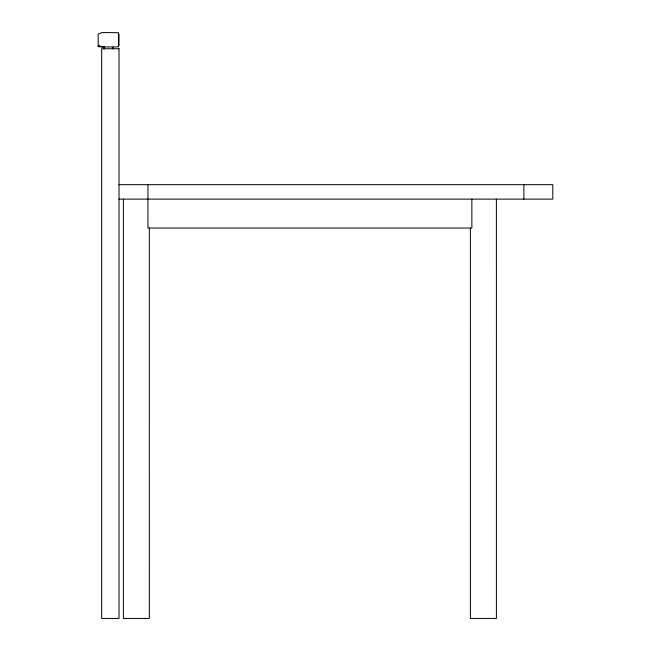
<?xml version="1.0" encoding="UTF-8"?>
<svg xmlns="http://www.w3.org/2000/svg" width="651" height="651" viewBox="0 0 651 651"><rect width="100%" height="100%" fill="white"/><g stroke="black" fill="none" stroke-linecap="round" stroke-linejoin="round"><path stroke-width="0.98" d="M118.441 45.936L118.441 46.88L102.191 47.01L98.195 45.562L99.351 45.562M98.195 46.481L101.084 46.327M99.351 46.799L104.559 46.799M119.019 184.664L552.805 184.664L552.805 199.125L119.019 199.125M523.884 184.664L523.884 199.125M496.387 199.125L496.412 618.45L470.388 618.45L470.404 228.045M471.861 199.125L471.861 228.045L147.956 228.045L147.94 184.664M149.339 228.045L149.307 618.45L123.397 618.45L123.397 199.125M119.019 33.909L119.019 45.651M118.441 46.457L118.441 32.68L102.191 32.55L98.195 33.998L98.195 46.864M112.949 47.01L112.949 48.98M104.266 47.01L104.266 48.98M119.019 48.744L101.67 48.744L101.67 618.45L119.019 618.45L119.019 48.744"/></g></svg>
